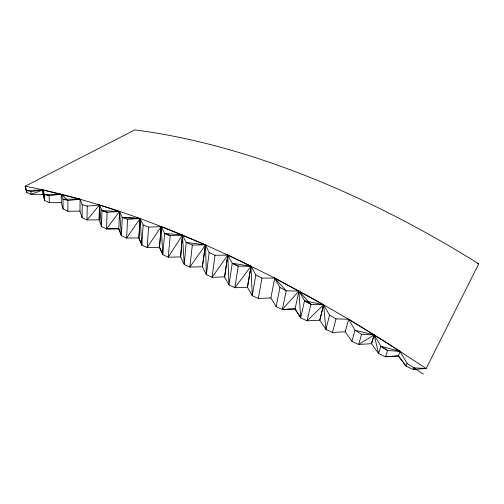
<?xml version="1.0" encoding="UTF-8"?>
<svg xmlns="http://www.w3.org/2000/svg" width="504" height="504" viewBox="0 0 504 504"><rect width="100%" height="100%" fill="white"/><g stroke="black" fill="none" stroke-linecap="round" stroke-linejoin="round"><path stroke-width="0.76" d="M87.205 206.104L86.997 219.952L99.553 205.04L99.168 219.838L86.997 219.952L82.07 217.697L79.972 211.113L80.079 199.193L42.972 189.995L26.447 190.556L25.2 186.203L26.51 192.232L31.091 194.33L43.073 194.33L42.972 189.995L30.996 191.539L26.447 190.556L25.206 186.209L134.839 129.9A629.798 322.289 37.8 0 1 478.743 263.85L426.164 368.525L413.28 369.482L406.117 366.2L398.412 355.906L385.573 356.782L378.617 353.594L371.454 343.646L374.157 334.952L348.648 319.265L336.029 318.887L329.547 315.126L323.593 304.813L274.699 278.082L261.96 278.076L255.837 275.001L251.005 266.257L227.776 255.112L215.013 255.257L209.16 252.542L205.512 244.862L161.211 226.586L148.585 227.178L143.161 225.086L140.106 218.522L122.27 217.526L119.549 211.478L99.553 205.04L87.205 206.104L82.215 204.586L80.079 199.193L63.044 199.238L61.217 194.311L44.453 194.462L42.972 189.995L31.091 194.33L30.996 191.539M82.07 217.697L82.215 204.586M99.553 205.04L101.506 226.598L101.959 210.584L99.553 205.04L99.124 219.82L101.506 226.598L106.552 228.911L118.793 228.759L121.426 235.727L126.598 238.102L138.902 237.907L141.851 245.089L147.155 247.521L159.516 247.281L162.798 254.69L168.242 257.185L180.665 256.895L182.442 235.116L164.613 233.358L161.211 226.586L147.155 247.521L148.585 227.178M118.793 228.759L106.552 228.911L107.1 212.291L101.959 210.584L119.549 211.478L121.426 235.727L118.793 228.759L119.549 211.478L107.1 212.291L101.959 210.584M121.426 235.727L122.27 217.526L139.577 218.32L171.656 230.574L205.021 244.635L239.595 260.555L275.266 278.365L311.913 298.078L349.392 319.693L387.538 343.192L426.164 368.525L413.86 367.844L413.28 369.482M127.562 219.353L126.598 238.102L140.106 218.522L127.562 219.353L122.27 217.526M138.902 237.907L140.106 218.522L141.851 245.089L138.846 237.882L140.106 218.522M141.851 245.089L143.161 225.086M159.516 247.281L161.211 226.586L162.798 254.69L159.466 247.256L161.211 226.586M164.613 233.358L170.188 235.639L168.242 257.185L182.442 235.116L180.608 256.87L184.288 264.537L189.869 267.095L202.356 266.761L205.512 244.862L186.178 242.43L182.442 235.116L170.188 235.639L164.613 233.358L162.798 254.69M192.326 245.051L189.869 267.095L205.512 244.862L192.326 245.051L186.178 242.43L184.288 264.537L182.442 235.116M209.16 252.542L206.344 274.642L212.077 277.276L224.62 276.879L228.986 285.025L234.87 287.721L247.477 287.274L251.005 266.257L232.256 263.258L227.776 255.112L212.077 277.276L215.013 255.257M227.776 255.112L224.62 276.879L227.776 255.112L228.986 285.025L232.256 263.258L238.241 266.156L251.005 266.257L252.239 295.678L258.287 298.45L270.944 297.946M255.837 275.001L252.239 295.678L247.414 287.248L251.005 266.257L234.87 287.721L238.241 266.156L232.256 263.258M258.287 298.45L261.96 278.076M274.699 278.082L270.887 297.921L276.129 306.627L282.347 309.475L295.06 308.908L300.686 317.879L307.075 320.809L319.838 320.179L323.593 304.813L304.536 300.762L298.935 291.098L286.178 290.827L279.947 287.456L274.699 278.082L286.178 290.827L282.347 309.475L295.06 308.908L298.935 291.098L310.899 304.315L323.593 304.813L325.93 329.452L332.501 332.464L345.316 331.764M276.129 306.627L279.947 287.456M294.998 308.883L300.686 317.879L304.536 300.762L310.899 304.315L307.075 320.809L323.593 304.813L319.775 320.153L325.93 329.452L329.547 315.126M332.501 332.464L336.029 318.887M351.899 341.353L355.018 330.252L348.648 319.265L345.253 331.733L351.899 341.353L358.659 344.446L371.524 343.678L374.157 334.952L355.018 330.252L361.582 334.316L374.157 334.952L400.006 351.37L407.087 363.384L423.366 374.1M361.582 334.316L358.659 344.446L374.157 334.952L380.898 346.273L387.576 350.526L400.006 351.37L398.481 355.937L406.117 366.2L407.087 363.384M400.006 351.37L380.898 346.273L378.617 353.594L374.157 334.952M106.552 228.911L119.549 211.478M282.347 309.475L298.935 291.098L300.686 317.879M80.023 211.132L67.914 211.208L67.895 200.504L61.217 194.311L49.153 195.609L44.453 194.462L44.591 200.516L49.285 202.665L61.33 202.633M80.079 199.193L67.895 200.504L63.044 199.238L63.107 209.002L67.914 211.208M44.453 194.462L49.153 195.609L49.285 202.665M139.577 218.32C102.255 204.977 64.134 193.769 25.206 186.209L25.244 186.222M477.275 263.277L478.787 263.863M398.412 355.906L385.573 356.782L387.576 350.526L380.898 346.273M304.536 300.762L310.899 304.315M63.107 209.002L61.28 202.614L61.217 194.311M26.447 190.556L26.51 192.232M205.512 244.862L202.299 266.736L206.344 274.642L205.512 244.862M44.591 200.516L43.029 194.311L42.972 189.995L44.591 200.516"/></g></svg>
